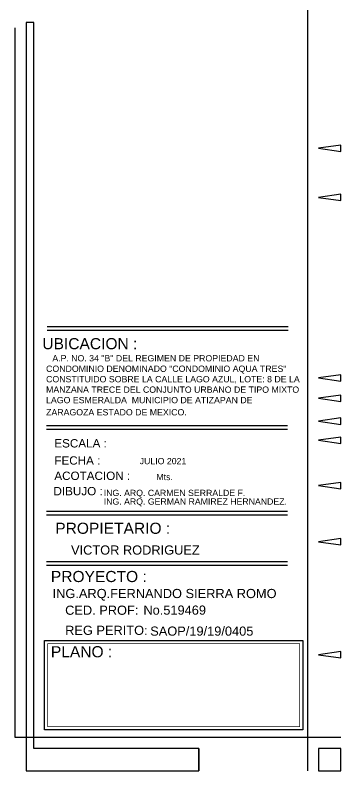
# Model space of a CAD drawing. Header units: metres. Extents: x -58 to 722, y -1100 to 345.
# Drawn here: x -58.02 to -45.03, y -57.48 to -27.38 of the extents above; entities that cross this region are included whole.
import ezdxf
from ezdxf.enums import TextEntityAlignment as Align

# ---------------------------------------------------------------- set-up
doc = ezdxf.new("R2010")
doc.units = ezdxf.units.M
doc.header["$MEASUREMENT"] = 0
doc.layers.add('A-MEMBRETE', color=123, linetype='Continuous')
doc.styles.add('SWISS', font='SAS_____.pfb')

msp = doc.modelspace()

# ---------------------------------------------------------------- linework, layer by layer
at = {"layer": 'A-MEMBRETE'}
for p, q in [((-46.368, -0.78), (-46.368, -57.48)), ((-58.02, -56.146), (-58.02, -27.885)), ((-47.13, -39.793), (-56.743, -39.793)), ((-47.13, -39.939), (-56.743, -39.939)), ((-47.16, -43.739), (-56.772, -43.739)), ((-47.16, -43.885), (-56.772, -43.885)), ((-47.16, -47.155), (-56.772, -47.155)), ((-47.16, -47.301), (-56.772, -47.301)), ((-47.16, -49.149), (-56.772, -49.149)), ((-47.16, -49.295), (-56.772, -49.295)), ((-45.034, -56.146), (-58.02, -56.146))]:
    msp.add_line(p, q, dxfattribs=at)
msp.add_lwpolyline([(-50.703, -56.591), (-50.703, -57.48), (-50.703, -56.591), (-57.278, -56.591), (-57.278, -27.673), (-57.575, -27.673), (-57.575, -57.48), (-50.703, -57.48)], dxfattribs=at)
for points in [[(-45.923, -32.681), (-45.038, -32.807), (-45.038, -32.554)], [(-45.923, -34.636), (-45.038, -34.763), (-45.038, -34.51)], [(-45.923, -41.83), (-45.038, -41.957), (-45.038, -41.704)], [(-45.923, -42.637), (-45.038, -42.764), (-45.038, -42.511)], [(-45.923, -43.55), (-45.038, -43.677), (-45.038, -43.424)], [(-45.923, -44.308), (-45.038, -44.435), (-45.038, -44.182)], [(-45.923, -46.114), (-45.038, -46.241), (-45.038, -45.988)], [(-45.923, -48.351), (-45.038, -48.477), (-45.038, -48.224)], [(-46.553, -55.844), (-56.843, -55.844), (-56.843, -52.288), (-46.553, -52.288), (-46.553, -55.844)], [(-45.923, -52.857), (-45.038, -52.983), (-45.038, -52.73)], [(-45.923, -57.48), (-45.034, -57.48), (-45.034, -56.591), (-45.923, -56.591)]]:
    msp.add_lwpolyline(points, close=True, dxfattribs=at)
at = {"layer": 'A-MEMBRETE', "const_width": 0.0265}
msp.add_lwpolyline([(-46.677, -55.72), (-56.718, -55.72), (-56.718, -52.412), (-46.677, -52.412), (-46.677, -55.72)], close=True, dxfattribs=at)

# ---------------------------------------------------------------- texts
at = {"layer": 'A-MEMBRETE', "style": 'SWISS'}
for s, height, p in [('UBICACION :', 0.44382, (-56.934, -40.463)), ('ESCALA :', 0.3329, (-56.456, -44.432)), ('FECHA :', 0.3329, (-56.456, -45.116)), ('JULIO 2021', 0.249, (-53.052, -45.141)), ('ACOTACION :', 0.33286, (-56.456, -45.726)), ('Mts.', 0.249, (-52.388, -45.774)), ('DIBUJO :', 0.3329, (-56.491, -46.337)), ('ING. ARQ. CARMEN SERRALDE F.', 0.24896, (-54.487, -46.408)), ('ING. ARQ. GERMAN RAMIREZ HERNANDEZ.', 0.24896, (-54.487, -46.752)), ('PROPIETARIO :', 0.44382, (-56.419, -47.816)), ('PROYECTO :', 0.4438, (-56.594, -49.738)), ('ING.ARQ.FERNANDO SIERRA ROMO', 0.36515, (-56.525, -50.415)), ('CED. PROF:', 0.3651, (-56.025, -51.08)), ('No.519469', 0.3651, (-52.906, -51.076)), ('REG PERITO:', 0.36515, (-56.025, -51.881)), ('SAOP/19/19/0405', 0.36515, (-52.634, -51.913)), ('PLANO :', 0.4438, (-56.594, -52.735))]:
    msp.add_text(s, height=height, dxfattribs=at).set_placement(p, align=Align.MIDDLE_LEFT)
msp.add_text('VICTOR RODRIGUEZ', height=0.36515, dxfattribs=at).set_placement((-55.79, -48.866))
at = {"layer": 'A-MEMBRETE', "char_height": 0.25, "width": 9.96446, "attachment_point": 1, "style": 'SWISS'}
for s, insert in [('\\pxi-3,l4,qd,t4;A.P.^INO. 34 "B" DEL REGIMEN DE PROPIEDAD EN\\P\\pi0,l0,tz;CONDOMINIO DENOMINADO "CONDOMINIO AQUA TRES"\\PCONSTITUIDO SOBRE LA CALLE LAGO AZUL, LOTE: 8 DE LA \\PMANZANA TRECE DEL CONJUNTO URBANO DE TIPO MIXTO\\PLAGO ESMERALDA  MUNICIPIO DE ATIZAPAN DE', (-56.785, -40.919)), ('ZARAGOZA ESTADO DE MEXICO.', (-56.785, -43.071))]:
    msp.add_mtext(s, dxfattribs=dict(at, insert=insert))

doc.saveas('drawing.dxf')
